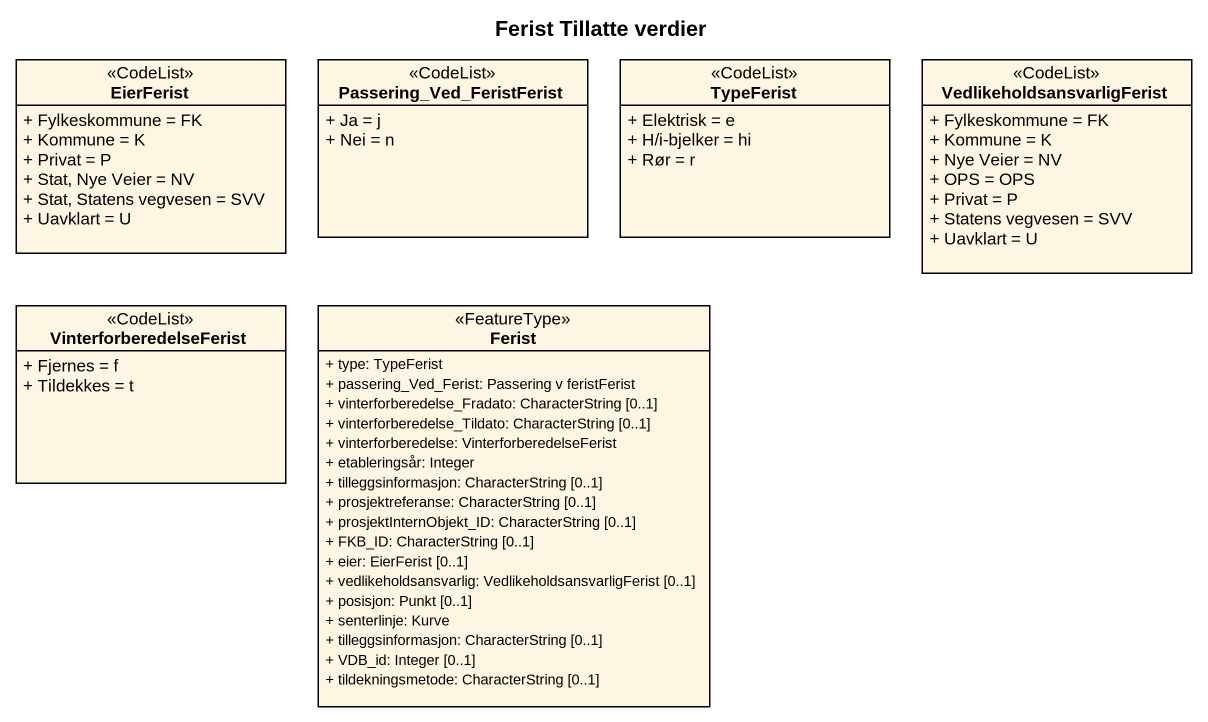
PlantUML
@startuml
title Ferist Tillatte verdier
hide circle
hide empty members
skinparam classAttributeIconSize 0
class EierFerist <<CodeList>> {
  + Fylkeskommune = FK
  + Kommune = K
  + Privat = P
  + Stat, Nye Veier = NV
  + Stat, Statens vegvesen = SVV
  + Uavklart = U
}
class Passering_Ved_FeristFerist <<CodeList>> {
  + Ja = j
  + Nei = n
}
class TypeFerist <<CodeList>> {
  + Elektrisk = e
  + H/i-bjelker = hi
  + Rør = r
}
class VedlikeholdsansvarligFerist <<CodeList>> {
  + Fylkeskommune = FK
  + Kommune = K
  + Nye Veier = NV
  + OPS = OPS
  + Privat = P
  + Statens vegvesen = SVV
  + Uavklart = U
}
class VinterforberedelseFerist <<CodeList>> {
  + Fjernes = f
  + Tildekkes = t
}
class Ferist <<FeatureType>> {
  + type: TypeFerist
  + passering_Ved_Ferist: Passering v feristFerist
  + vinterforberedelse_Fradato: CharacterString [0..1]
  + vinterforberedelse_Tildato: CharacterString [0..1]
  + vinterforberedelse: VinterforberedelseFerist
  + etableringsår: Integer
  + tilleggsinformasjon: CharacterString [0..1]
  + prosjektreferanse: CharacterString [0..1]
  + prosjektInternObjekt_ID: CharacterString [0..1]
  + FKB_ID: CharacterString [0..1]
  + eier: EierFerist [0..1]
  + vedlikeholdsansvarlig: VedlikeholdsansvarligFerist [0..1]
  + posisjon: Punkt [0..1]
  + senterlinje: Kurve
  + tilleggsinformasjon: CharacterString [0..1]
  + VDB_id: Integer [0..1]
  + tildekningsmetode: CharacterString [0..1]
}
@enduml
